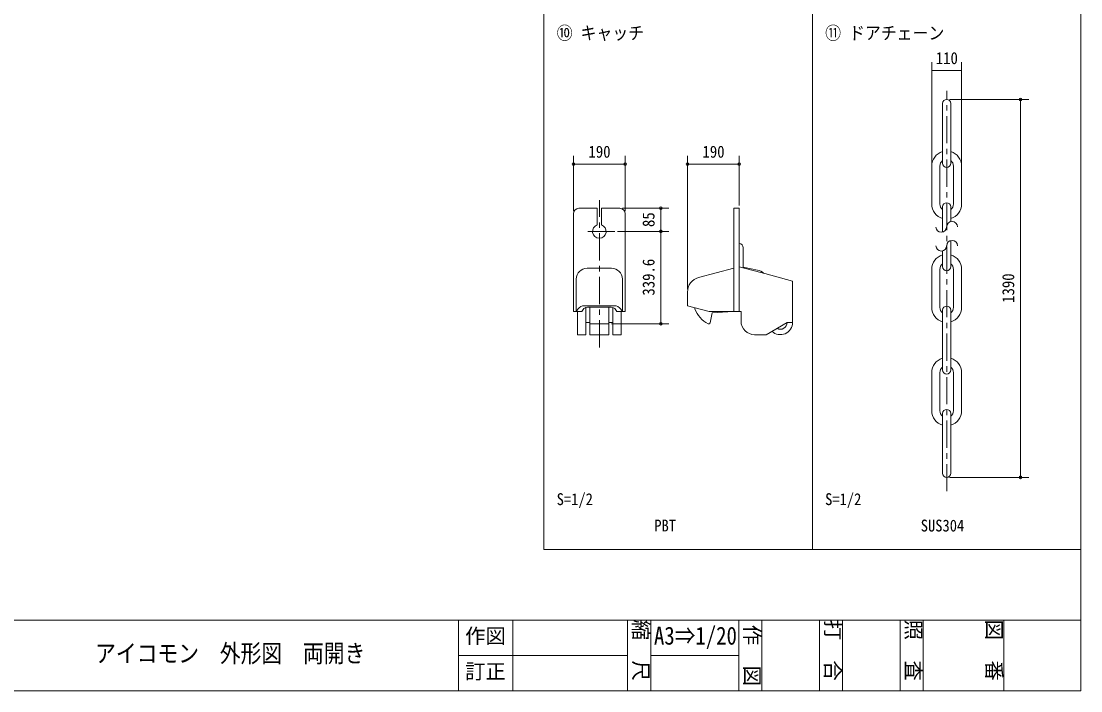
# Model space of a CAD drawing. Units: millimetres at full size, sheet at 1:20, with parts at other scales. Extents: x -4072 to 3728, y -3418 to 2032.
# Drawn here: x -172 to 3728, y -3418 to -956 of the extents above; entities that cross this region are included whole.
import ezdxf
from ezdxf.enums import TextEntityAlignment as Align

# ---------------------------------------------------------------- set-up
doc = ezdxf.new("R2010")
doc.units = ezdxf.units.MM
doc.header["$LTSCALE"] = 20
doc.header["$PDMODE"] = 32
doc.header["$PDSIZE"] = 10
doc.linetypes.add('CHAIN1', pattern=[8, 5, -1, 1, -1])
doc.linetypes.add('DASHED3', pattern=[4, 3, -1])
for name, color, linetype, lineweight in [('0-0', 7, 'Continuous', 9), ('0-1', 7, 'Continuous', 9), ('0-2', 6, 'Continuous', 9), ('0-3', 7, 'Continuous', 9), ('0-5', 7, 'Continuous', 9), ('0-E', 4, 'CHAIN1', 9)]:
    doc.layers.add(name, color=color, linetype=linetype, lineweight=lineweight)
doc.styles.add('HGｺﾞｼｯｸM', font='')
doc.styles.add('ＭＳ ゴシック', font='')
doc.styles.get('HGｺﾞｼｯｸM').set_extended_font_data('HGｺﾞｼｯｸM')
doc.styles.get('ＭＳ ゴシック').set_extended_font_data('MS Gothic')

msp = doc.modelspace()

# ---------------------------------------------------------------- linework, layer by layer
at = {"layer": '0-0'}
for p, q in [((3218.93, -1478.27), (3218.93, -1258.27)), ((3248.93, -1478.27), (3248.93, -1258.27)), ((3218.93, -1478.27), (3218.93, -1406.73)), ((3248.93, -1478.27), (3248.93, -1423.47)), ((3178.93, -1628.27), (3178.93, -1488.27)), ((3208.93, -1628.27), (3208.93, -1488.27)), ((3258.93, -1628.27), (3258.93, -1488.27)), ((3288.93, -1488.27), (3288.93, -1628.27)), ((3218.93, -1638.27), (3218.93, -1730.61)), ((3248.93, -1692.54), (3248.93, -1638.27)), ((3248.93, -1858.27), (3248.93, -1762.28)), ((3218.93, -1800.43), (3218.93, -1858.27)), ((3178.93, -2008.27), (3178.93, -1868.27)), ((3208.93, -2008.27), (3208.93, -1868.27)), ((3258.93, -2008.27), (3258.93, -1868.27)), ((3288.93, -1868.27), (3288.93, -2008.27)), ((3218.93, -2238.27), (3218.93, -2018.27)), ((3248.93, -2238.27), (3248.93, -2018.27)), ((3178.93, -2388.27), (3178.93, -2248.27)), ((3208.93, -2388.27), (3208.93, -2248.27)), ((3258.93, -2388.27), (3258.93, -2248.27)), ((3288.93, -2248.27), (3288.93, -2388.27)), ((3218.93, -2618.27), (3218.93, -2398.27)), ((3248.93, -2618.27), (3248.93, -2398.27))]:
    msp.add_line(p, q, dxfattribs=at)
for centre, radius, start, end in [((3233.93, -1258.27), 15, 90, 180), ((3233.93, -1258.27), 15, 0, 90), ((3233.93, -1488.27), 55, 105.82662, 180), ((3233.93, -1488.27), 55, 0, 74.17338), ((3233.93, -1488.27), 25, 126.8699, 180), ((3233.93, -1478.27), 15, 180, 270), ((3233.93, -1478.27), 15, 270, 0), ((3233.93, -1488.27), 25, 0, 53.1301), ((3233.93, -1628.27), 55, 180, 254.17338), ((3233.93, -1628.27), 25, 180, 233.1301), ((3233.93, -1638.27), 15, 90, 180), ((3233.93, -1638.27), 15, 0, 90), ((3233.93, -1628.27), 55, 285.82662, 0), ((3233.93, -1628.27), 25, 306.8699, 0), ((3233.93, -1868.27), 55, 105.82662, 180), ((3233.93, -1868.27), 55, 0, 74.17338), ((3233.93, -1868.27), 25, 126.8699, 180), ((3233.93, -1858.27), 15, 180, 270), ((3233.93, -1858.27), 15, 270, 0), ((3233.93, -1868.27), 25, 0, 53.1301), ((3233.93, -2008.27), 55, 180, 254.17338), ((3233.93, -2008.27), 25, 180, 233.1301), ((3233.93, -2018.27), 15, 90, 180), ((3233.93, -2018.27), 15, 0, 90), ((3233.93, -2008.27), 55, 285.82662, 0), ((3233.93, -2008.27), 25, 306.8699, 0), ((3233.93, -2248.27), 55, 105.82662, 180), ((3233.93, -2248.27), 55, 0, 74.17338), ((3233.93, -2248.27), 25, 126.8699, 180), ((3233.93, -2238.27), 15, 180, 270), ((3233.93, -2238.27), 15, 270, 0), ((3233.93, -2248.27), 25, 0, 53.1301), ((3233.93, -2388.27), 55, 180, 254.17338), ((3233.93, -2388.27), 25, 180, 233.1301), ((3233.93, -2398.27), 15, 90, 180), ((3233.93, -2398.27), 15, 0, 90), ((3233.93, -2388.27), 25, 306.8699, 0), ((3233.93, -2388.27), 55, 285.82662, 0), ((3233.93, -2618.27), 15, 180, 270), ((3233.93, -2618.27), 15, 270, 0)]:
    msp.add_arc(centre, radius, start, end, dxfattribs=at)
at = {"layer": '0-0', "color": 6}
for centre, start, end in [((3213.93, -1711.34), 183.93822, 358.02856), ((3253.93, -1712.03), 0, 180), ((3213.93, -1780.92), 183.93822, 358.02856), ((3253.93, -1781.61), 0, 180)]:
    msp.add_arc(centre, 20, start, end, dxfattribs=at)
at = {"layer": '0-0'}
for p in [(3505.84, -1243.27), (1860.59, -1480.96), (2050.59, -1480.96), (2280.12, -1480.96), (2470.12, -1480.96), (2181.96, -1643.56), (2181.96, -1728.56), (2181.96, -2068.2), (3505.84, -2633.27)]:
    msp.add_point(p, dxfattribs=at)
at = {"layer": '0-1', "color": 5}
for p, q in [((3727.63, -3158.35), (-4072.17, -3158.35)), ((1436.68, -3418.34), (1436.68, -3158.35)), ((1636.68, -3158.35), (1636.68, -3418.34)), ((2058.92, -3418.34), (2058.92, -3158.35)), ((2145.38, -3158.35), (2145.38, -3418.34)), ((2469.02, -3158.35), (2469.02, -3418.34)), ((2553.87, -3418.34), (2553.87, -3158.35)), ((2766, -3158.35), (2766, -3418.34)), ((2850.85, -3418.34), (2850.85, -3158.35)), ((3062.97, -3158.35), (3062.97, -3418.34)), ((3147.82, -3418.34), (3147.82, -3158.35)), ((3444.8, -3418.34), (3444.8, -3158.35)), ((1436.68, -3288.35), (2058.92, -3288.35)), ((2143.77, -3288.35), (2469.02, -3288.35))]:
    msp.add_line(p, q, dxfattribs=at)
msp.add_lwpolyline([(3727.63, 2031.52), (3727.63, -3418.34), (-4072.17, -3418.34), (-4072.17, 2031.52)], close=True, dxfattribs=at)
at = {"layer": '0-2'}
for p, q in [((3178.93, -1478.27), (3178.93, -1106.79)), ((3288.93, -1478.27), (3288.93, -1106.79)), ((3178.93, -1136.79), (3288.93, -1136.79)), ((3243.93, -1243.27), (3535.84, -1243.27)), ((3505.84, -2633.27), (3505.84, -1243.27)), ((1860.59, -1653.56), (1860.59, -1450.96)), ((1860.59, -1480.96), (2050.59, -1480.96)), ((2050.59, -1653.56), (2050.59, -1450.96)), ((2280.12, -1941.67), (2280.12, -1450.96)), ((2470.12, -1480.96), (2280.12, -1480.96)), ((2470.12, -1633.56), (2470.12, -1450.96)), ((2040.59, -1643.56), (2211.96, -1643.56)), ((2181.96, -1643.56), (2181.96, -1728.56)), ((2022.94, -1728.56), (2211.96, -1728.56)), ((2022.94, -1728.56), (2211.96, -1728.56)), ((2181.96, -1728.56), (2181.96, -2068.2)), ((2000.59, -2068.2), (2211.96, -2068.2)), ((3243.93, -2633.27), (3535.84, -2633.27))]:
    msp.add_line(p, q, dxfattribs=at)
at = {"layer": '0-2', "color": 5, "linetype": 'DASHED3'}
msp.add_arc((2330.94, -2005.28), 25, 188.83948, 200.57989, dxfattribs=at)
at = {"layer": '0-3'}
for p, q in [((1860.59, -2023.56), (1860.59, -1663.56)), ((1948.09, -1643.56), (1880.59, -1643.56)), ((1948.09, -1704.71), (1948.09, -1643.56)), ((2030.59, -1643.56), (1963.09, -1643.56)), ((1963.09, -1704.71), (1963.09, -1643.56)), ((2030.59, -1643.56), (2000.59, -1643.56)), ((2050.59, -2023.56), (2050.59, -1663.56)), ((2450.12, -1863.92), (2450.12, -1643.56)), ((2450.12, -1643.56), (2470.12, -1643.56)), ((2470.12, -1773.56), (2470.12, -1643.56)), ((2470.12, -1773.56), (2470.12, -1892.3)), ((2485.12, -1788.56), (2485.12, -1862.58)), ((2000.59, -1863.92), (1910.59, -1863.92)), ((2450.12, -1863.92), (2320.88, -1898.55)), ((2450.12, -1863.92), (2450.12, -1897.66)), ((2470.12, -1858.56), (2549.79, -1879.91)), ((2470.12, -1858.56), (2470.12, -1921.06)), ((2513.89, -1866.75), (2484.5, -1860.75)), ((2513.89, -1866.75), (2537.96, -1871.67)), ((1870.59, -2023.56), (1870.59, -1903.92)), ((2040.59, -2023.56), (2040.59, -1903.92)), ((2450.12, -1897.66), (2450.12, -2023.56)), ((2470.12, -2023.56), (2470.12, -1879.26)), ((2565.07, -1884), (2549.79, -1879.91)), ((2565.07, -1884), (2667.12, -1911.34)), ((2667.12, -2063.56), (2667.12, -1911.34)), ((1876.63, -2014.92), (1870.59, -2023.56)), ((1875.59, -2108.56), (1875.59, -2023.56)), ((1895.87, -2016.02), (1890.59, -2023.56)), ((2009.97, -2002.12), (1901.21, -2002.12)), ((1905.59, -2108.56), (1905.59, -2007.48)), ((1998.92, -2007.48), (1912.25, -2007.48)), ((1990.59, -2108.56), (1990.59, -2007.48)), ((2005.59, -2108.56), (2005.59, -2008.63)), ((2015.31, -2016.02), (2020.59, -2023.56)), ((2050.59, -2023.56), (2020.59, -2023.56)), ((2040.59, -2023.56), (2020.59, -2023.56)), ((2040.59, -2023.56), (2020.59, -2023.56)), ((2034.55, -2014.92), (2040.59, -2023.56)), ((2035.59, -2108.56), (2035.59, -2023.56)), ((2360.12, -2023.56), (2477.12, -2023.56)), ((2370.78, -2027.92), (2363.26, -2064.73)), ((2447.87, -2023.26), (2370.78, -2027.92)), ((2477.12, -2058.56), (2477.12, -2023.56)), ((1920.59, -2063.56), (1905.59, -2063.56)), ((1990.59, -2063.56), (2005.59, -2063.56)), ((2647.12, -2063.56), (2569.17, -2108.56)), ((2647.12, -2063.56), (2667.12, -2063.56)), ((1990.59, -2068.2), (1920.59, -2068.2)), ((1905.59, -2108.56), (1875.59, -2108.56)), ((1990.59, -2108.56), (1920.59, -2108.56)), ((2035.59, -2108.56), (2005.59, -2108.56)), ((2527.12, -2108.56), (2569.17, -2108.56))]:
    msp.add_line(p, q, dxfattribs=at)
for points in [[(2360.12, -2023.56), (2280.12, -2002.12), (2280.12, -1951.67)], [(1870.59, -2023.56), (1890.59, -2023.56), (1860.59, -2023.56)], [(1955.59, -2108.56), (1920.59, -2108.56), (1920.59, -2007.48)]]:
    msp.add_lwpolyline(points, dxfattribs=at)
for centre, radius, start, end in [((1880.59, -1663.56), 20, 90, 180), ((2030.59, -1663.56), 20, 0, 90), ((1955.59, -1728.56), 25, 107.4576, 72.5424), ((2470.12, -1788.56), 15, 0, 90), ((1910.59, -1903.92), 40, 90, 180), ((2000.59, -1903.92), 40, 0, 90), ((2537.06, -1901.65), 30, 39.09585, 88.28671), ((2335.12, -1951.67), 55, 105, 180), ((1901.21, -2032.12), 30, 90, 145.01723), ((1912.25, -2027.48), 20, 90, 145.01723), ((1998.92, -2027.48), 20, 34.98277, 90), ((2009.97, -2032.12), 30, 34.98277, 90), ((2401.15, -1978.92), 100, 200.57989, 243.22659), ((2358.36, -2063.73), 5, 243.22659, 348.45923), ((2527.12, -2058.56), 50, 180, 270), ((2622.12, -2063.56), 45, 226.12762, 0), ((2622.12, -2063.56), 25, 240, 0)]:
    msp.add_arc(centre, radius, start, end, dxfattribs=at)
at = {"layer": '0-5', "color": 1}
for p, q in [((3727.63, 1011.52), (3727.63, -2813.48)), ((1751.63, -2898.48), (1751.63, 926.52)), ((2739.63, -2898.48), (2739.63, 926.52)), ((3727.63, -2898.48), (1751.63, -2898.48))]:
    msp.add_line(p, q, dxfattribs=at)
at = {"layer": '0-E'}
for p, q in [((3233.93, -2684.63), (3233.93, -1212.05)), ((1955.59, -2155.75), (1955.59, -1613.48)), ((2012.94, -1728.56), (1898.23, -1728.56))]:
    msp.add_line(p, q, dxfattribs=at)

# ---------------------------------------------------------------- texts
at = {"layer": '0-0', "style": 'ＭＳ ゴシック', "width": 0.85}
msp.add_text('アイコモン\u3000外形図\u3000両開き', height=65.98, dxfattribs=at).set_placement((99.69, -3333.35), align=Align.BOTTOM_LEFT)
at = {"layer": '0-1', "style": 'HGｺﾞｼｯｸM'}
for s, p in [('縮\u3000尺 ', (2064.61, -3156.64)), ('作\u3000図', (2473.92, -3175.54)), ('打\u3000合 ', (2770.9, -3156.64)), ('照\u3000査 ', (3067.88, -3156.64)), ('図\u3000番 ', (3364.86, -3156.64))]:
    msp.add_text(s, height=54.99, rotation=270, dxfattribs=at).set_placement(p, align=Align.BOTTOM_LEFT)
for s, p in [('作図', (1461.48, -3260.84)), ('訂正', (1461.48, -3390.84))]:
    msp.add_text(s, height=54.99, dxfattribs=at).set_placement(p, align=Align.BOTTOM_LEFT)
at = {"layer": '0-1', "style": 'ＭＳ ゴシック', "width": 0.85}
msp.add_text('A3⇒1/20', height=65.98, dxfattribs=at).set_placement((2156.64, -3268.34), align=Align.BOTTOM_LEFT)
at = {"layer": '0-2', "color": 7, "style": 'ＭＳ ゴシック', "width": 0.9}
for s, p in [('110', (3194.07, -1126.79)), ('190', (1915.73, -1470.96)), ('190', (2335.26, -1470.96))]:
    msp.add_text(s, height=44.21, dxfattribs=at).set_placement(p, align=Align.BOTTOM_LEFT)
for s, p in [('85', (2171.96, -1712.6)), ('339.6', (2171.96, -1964.85)), ('1390', (3495.84, -1991.44))]:
    msp.add_text(s, height=44.21, rotation=90, dxfattribs=at).set_placement(p, align=Align.BOTTOM_LEFT)
at = {"layer": '0-5', "style": 'ＭＳ ゴシック', "width": 0.9}
for s, height, p in [('⑩ キャッチ', 47.65, (1798.76, -1037.1)), ('⑪ ドアチェーン', 47.65, (2786.76, -1037.1)), ('S=1/2', 43.62, (1798.47, -2748.5)), ('S=1/2', 43.62, (2786.47, -2748.5)), ('PBT', 43.62, (2157.81, -2845.53)), ('SUS304', 43.62, (3138.39, -2845.53))]:
    msp.add_text(s, height=height, dxfattribs=at).set_placement(p, align=Align.BOTTOM_LEFT)

doc.saveas('drawing.dxf')
